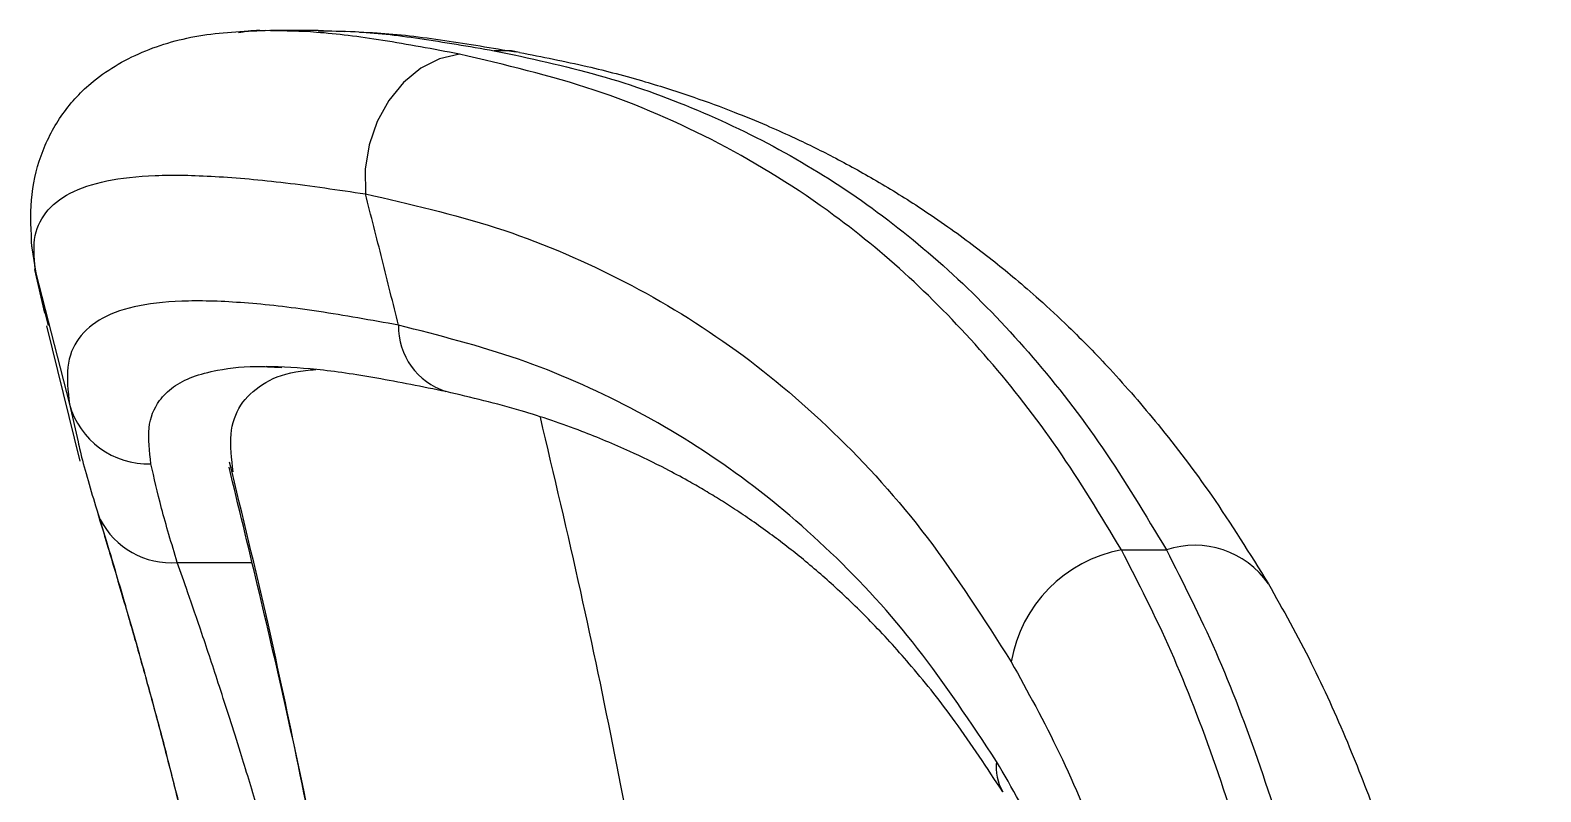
# Model space of a CAD drawing. Header units: inches. Extents: x 222 to 1062, y 91 to 685.
# Drawn here: x 582.7 to 627.6, y 371.06 to 393.7 of the extents above; entities that cross this region are included whole.
import ezdxf

# ---------------------------------------------------------------- set-up
doc = ezdxf.new("R2010")
doc.units = ezdxf.units.IN
doc.header["$MEASUREMENT"] = 0
doc.layers.get('0').update_dxf_attribs({"lineweight": 13})

msp = doc.modelspace()

# ---------------------------------------------------------------- linework, layer by layer
at = {"color": 7, "linetype": 'Continuous', "lineweight": 25}
for p, q in [((589.521, 393.7), (588.891, 393.634)), ((589.844, 393.688), (589.681, 393.694)), ((589.844, 393.703), (591.261, 393.703)), ((591.221, 393.703), (591.422, 393.695)), ((591.422, 393.695), (592.035, 393.667)), ((583.14, 385.288), (582.839, 386.586)), ((582.865, 386.476), (583.866, 382.588)), ((583.24, 384.927), (583.061, 385.669)), ((584.191, 380.89), (583.195, 384.916)), ((584.191, 380.89), (583.195, 384.916)), ((615.136, 378.253), (616.471, 378.253))]:
    msp.add_line(p, q, dxfattribs=at)
at = {"color": 8, "linetype": 'Continuous', "lineweight": 25}
for p, q in [((583.061, 385.669), (582.865, 386.476)), ((583.866, 382.588), (584.123, 381.459)), ((587.073, 377.876), (589.281, 377.876))]:
    msp.add_line(p, q, dxfattribs=at)
at = {"color": 7, "linetype": 'Continuous', "lineweight": 25, "flags": 128}
for points in [[(595.459, 392.994), (594.87, 392.856), (594.307, 392.572), (593.795, 392.152), (593.357, 391.616), (593.012, 390.987), (592.776, 390.294), (592.658, 389.567), (592.664, 388.838)], [(597.244, 393.041), (597.003, 393.086), (596.495, 393.095)], [(582.754, 387.257), (582.754, 387.231), (582.865, 386.476)], [(584.644, 379.556), (584.765, 379.191), (584.78, 379.157)]]:
    msp.add_lwpolyline(points, dxfattribs=at)
at = {"color": 8, "linetype": 'Continuous', "lineweight": 25}
for centre, radius, start, end in [((595.687, 384.899), 2.041, 179.064, 252.0693), ((586.883, 380.229), 2.36, 207.0121, 274.6076), ((617.31, 375.716), 2.672, 34.7812, 108.3002), ((612.888, 371.787), 1.475, 173.1633, 209.6571)]:
    msp.add_arc(centre, radius, start, end, dxfattribs=at)
at = {"color": 7, "linetype": 'Continuous', "lineweight": 25}
for centre, radius, start, end in [((586.203, 383.231), 2.424, 195.3985, 272.0727), ((615.908, 374.217), 4.11, 100.8271, 170.1286)]:
    msp.add_arc(centre, radius, start, end, dxfattribs=at)
for points, knots in [([(582.754, 387.257), (582.727, 387.728), (582.675, 388.676), (582.979, 390.002), (583.577, 391.187), (584.566, 392.274), (585.98, 393.114), (587.789, 393.625), (589.142, 393.677), (589.814, 393.703)], [0, 0, 0, 0, 0.121057, 0.244201, 0.369106, 0.495556, 0.665266, 0.833625, 1, 1, 1, 1]), ([(588.891, 393.634), (589.08, 393.669), (589.308, 393.711), (589.627, 393.696), (589.681, 393.694)], [0, 0, 0, 0, 0.830096, 1, 1, 1, 1]), ([(592.492, 393.647), (592.663, 393.641), (593.421, 393.613), (594.957, 393.424), (596.428, 393.177), (597.144, 393.057)], [0, 0, 0, 0, 0.129806, 0.576965, 1, 1, 1, 1]), ([(615.136, 378.253), (614.518, 379.276), (613.284, 381.316), (611.218, 383.953), (609.002, 386.272), (606.358, 388.469), (603.213, 390.421), (599.513, 392.035), (596.812, 392.674), (595.459, 392.994)], [0, 0, 0, 0, 0.126385, 0.252036, 0.377102, 0.501736, 0.66726, 0.833233, 1, 1, 1, 1]), ([(596.495, 393.095), (597.541, 392.872), (599.628, 392.427), (602.554, 391.376), (605.318, 390.03), (607.9, 388.357), (610.306, 386.359), (612.534, 384.02), (614.611, 381.354), (615.849, 379.289), (616.471, 378.253)], [0, 0, 0, 0, 0.126126, 0.251692, 0.376846, 0.501739, 0.625497, 0.749692, 0.874476, 1, 1, 1, 1]), ([(597.245, 393.041), (597.918, 392.911), (599.18, 392.667), (600.9, 392.208), (602.353, 391.747), (603.551, 391.306), (604.518, 390.909), (605.506, 390.468), (606.602, 389.93), (607.885, 389.223), (609.017, 388.521), (609.962, 387.876), (610.69, 387.345), (611.359, 386.827), (612.02, 386.285), (612.753, 385.649), (613.699, 384.769), (614.892, 383.549), (616.32, 381.898), (617.912, 379.805), (618.948, 378.136), (619.503, 377.242)], [0, 0, 0, 0, 0.075203, 0.141016, 0.197511, 0.244715, 0.282645, 0.312806, 0.361877, 0.415369, 0.472353, 0.506898, 0.539321, 0.569645, 0.597943, 0.630968, 0.673342, 0.735277, 0.810238, 0.898373, 1, 1, 1, 1]), ([(582.865, 386.476), (582.828, 386.827), (582.755, 387.527), (583.111, 388.31), (583.824, 388.891), (584.915, 389.255), (586.364, 389.414), (588.153, 389.381), (590.236, 389.194), (591.855, 388.957), (592.664, 388.838)], [0, 0, 0, 0, 0.124848, 0.249141, 0.374335, 0.499769, 0.624386, 0.749207, 0.874687, 1, 1, 1, 1]), ([(592.664, 388.838), (593.976, 388.537), (596.593, 387.935), (600.192, 386.415), (603.545, 384.406), (606.618, 381.83), (609.428, 378.728), (611.048, 376.191), (611.859, 374.921)], [0, 0, 0, 0, 0.166431, 0.331922, 0.497618, 0.664766, 0.832169, 1, 1, 1, 1]), ([(593.645, 384.933), (593.485, 385.584), (593.165, 386.888), (592.831, 388.188), (592.664, 388.838)], [0, 0, 0, 0, 0.500014, 1, 1, 1, 1]), ([(593.646, 384.933), (592.838, 385.078), (591.225, 385.369), (589.143, 385.614), (587.345, 385.685), (585.89, 385.546), (584.797, 385.183), (584.089, 384.576), (583.741, 383.735), (583.824, 382.97), (583.866, 382.588)], [0, 0, 0, 0, 0.124923, 0.249335, 0.374248, 0.499863, 0.624298, 0.748698, 0.874237, 1, 1, 1, 1]), ([(611.424, 371.962), (610.66, 373.116), (609.139, 375.414), (606.532, 378.247), (603.693, 380.632), (600.59, 382.533), (597.259, 384.01), (594.85, 384.625), (593.646, 384.933)], [0, 0, 0, 0, 0.167224, 0.33293, 0.498579, 0.665495, 0.832754, 1, 1, 1, 1]), ([(588.733, 380.569), (588.688, 380.959), (588.599, 381.733), (588.904, 382.589), (589.556, 383.199), (590.323, 383.536), (590.985, 383.596), (591.189, 383.614)], [0, 0, 0, 0, 0.22819, 0.452983, 0.676219, 0.899775, 1, 1, 1, 1]), ([(595.06, 382.957), (594.358, 383.099), (592.964, 383.38), (591.163, 383.647), (590.196, 383.685), (589.713, 383.703)], [0, 0, 0, 0, 0.33679, 0.669222, 1, 1, 1, 1]), ([(611.607, 371.057), (611.143, 371.766), (610.279, 373.088), (608.976, 374.724), (607.803, 376.02), (606.726, 377.069), (605.707, 377.956), (604.85, 378.622), (604.162, 379.114), (603.65, 379.459), (603.169, 379.765), (602.708, 380.044), (602.192, 380.34), (601.468, 380.73), (600.425, 381.238), (598.999, 381.832), (597.196, 382.452), (595.81, 382.779), (595.06, 382.957)], [0, 0, 0, 0, 0.109277, 0.203713, 0.283898, 0.353086, 0.418426, 0.480299, 0.513232, 0.544043, 0.572629, 0.598965, 0.625464, 0.662713, 0.72201, 0.797913, 0.890483, 1, 1, 1, 1]), ([(584.123, 381.459), (584.143, 381.372), (584.264, 380.829), (584.47, 380.137), (584.644, 379.556)], [0, 0, 0, 0, 0.1594136, 1, 1, 1, 1]), ([(587.073, 377.876), (586.905, 378.433), (586.574, 379.53), (586.384, 380.386), (586.291, 380.809)], [0, 0, 0, 0, 0.507343, 1, 1, 1, 1]), ([(593.511, 355.206), (593.204, 357.386), (592.335, 363.569), (590.705, 372.084), (589.18, 378.364), (588.61, 380.715)], [0, 0, 0, 0, 0.254071, 0.72075, 1, 1, 1, 1]), ([(584.644, 379.556), (584.76, 379.169), (584.991, 378.399), (585.45, 376.855), (585.961, 375.079), (586.513, 373.07), (587.078, 370.878), (587.637, 368.539), (588.175, 366.089), (588.495, 364.412), (588.656, 363.571)], [0, 0, 0, 0, 0.126205, 0.2515922, 0.3774912, 0.5020678, 0.6268616, 0.7511695, 0.8751605, 1, 1, 1, 1]), ([(588.671, 363.574), (588.498, 364.478), (588.156, 366.256), (587.589, 368.81), (587.02, 371.166), (586.465, 373.297), (585.945, 375.18), (585.482, 376.789), (585.081, 378.144), (584.879, 378.824), (584.779, 379.16)], [0, 0, 0, 0, 0.138065, 0.271431, 0.401723, 0.528391, 0.651345, 0.771576, 0.887306, 1, 1, 1, 1]), ([(622.849, 345.574), (622.709, 347.167), (622.43, 350.357), (621.823, 355.067), (621.077, 359.645), (620.183, 364.01), (619.146, 368.107), (617.962, 371.873), (616.64, 375.317), (615.638, 377.273), (615.136, 378.253)], [0, 0, 0, 0, 0.124609, 0.249453, 0.374651, 0.500323, 0.624911, 0.74964, 0.874629, 1, 1, 1, 1]), ([(616.471, 378.253), (616.969, 377.271), (617.965, 375.31), (619.278, 371.859), (620.454, 368.086), (621.482, 363.986), (622.368, 359.623), (623.108, 355.052), (623.711, 350.35), (623.989, 347.165), (624.128, 345.574)], [0, 0, 0, 0, 0.125597, 0.250781, 0.375671, 0.500386, 0.625846, 0.750858, 0.875537, 1, 1, 1, 1]), ([(591.105, 364.022), (590.985, 364.565), (590.716, 365.773), (590.297, 367.462), (589.86, 369.123), (589.426, 370.681), (588.897, 372.423), (588.333, 374.174), (587.811, 375.752), (587.384, 376.987), (587.173, 377.59), (587.073, 377.876)], [0, 0, 0, 0, 0.093616, 0.20824, 0.296372, 0.393858, 0.500696, 0.642942, 0.773516, 0.8925, 1, 1, 1, 1]), ([(619.503, 377.242), (619.936, 376.473), (620.762, 375.005), (621.831, 372.63), (622.731, 370.332), (623.498, 368.083), (624.168, 365.857), (624.801, 363.475), (625.424, 360.802), (625.987, 357.99), (626.481, 355.115), (626.904, 352.256), (627.294, 349.153), (627.496, 346.994), (627.6, 345.877)], [0, 0, 0, 0, 0.101343, 0.193551, 0.277287, 0.352467, 0.425835, 0.497089, 0.578168, 0.669504, 0.744188, 0.823803, 0.908848, 1, 1, 1, 1]), ([(611.859, 374.921), (612.347, 374.039), (613.321, 372.279), (614.611, 369.173), (615.772, 365.763), (616.79, 362.058), (617.666, 358.109), (618.399, 353.961), (619.008, 349.667), (619.289, 346.747), (619.43, 345.286)], [0, 0, 0, 0, 0.124385, 0.248243, 0.373094, 0.498086, 0.62246, 0.747912, 0.873939, 1, 1, 1, 1]), ([(618.495, 345.391), (618.373, 346.699), (618.13, 349.307), (617.573, 353.15), (616.886, 356.869), (616.059, 360.415), (615.098, 363.742), (614.005, 366.8), (612.791, 369.591), (611.88, 371.172), (611.424, 371.962)], [0, 0, 0, 0, 0.125409, 0.250066, 0.375449, 0.500648, 0.625134, 0.750449, 0.875175, 1, 1, 1, 1])]:
    msp.add_open_spline(points, degree=3, knots=knots, dxfattribs=at)
at = {"color": 8, "linetype": 'Continuous', "lineweight": 25}
for points, knots in [([(595.459, 392.994), (594.683, 393.138), (593.144, 393.425), (591.268, 393.665), (590.286, 393.681), (589.844, 393.688)], [0, 0, 0, 0, 0.358288, 0.711294, 1, 1, 1, 1]), ([(591.261, 393.682), (591.617, 393.682), (592.501, 393.681), (594.242, 393.481), (595.741, 393.224), (596.495, 393.095)], [0, 0, 0, 0, 0.251387, 0.622991, 1, 1, 1, 1]), ([(586.291, 380.809), (586.246, 381.181), (586.157, 381.921), (586.452, 382.636), (586.932, 383.112), (587.507, 383.413), (588.367, 383.633), (589.238, 383.733), (589.989, 383.687), (590.179, 383.675)], [0, 0, 0, 0, 0.191168, 0.379626, 0.50464, 0.629724, 0.755393, 0.938027, 1, 1, 1, 1]), ([(597.854, 382.197), (598.262, 380.47), (599.433, 375.523), (601.026, 367.291), (602.684, 357.517), (603.528, 350.983), (603.95, 347.711)], [0, 0, 0, 0, 0.151441, 0.433835, 0.716429, 1, 1, 1, 1]), ([(593.533, 355.256), (593.362, 356.494), (592.793, 360.597), (591.54, 367.553), (590.085, 374.859), (589.013, 379.276), (588.628, 380.863)], [0, 0, 0, 0, 0.14446, 0.478667, 0.812649, 1, 1, 1, 1])]:
    msp.add_open_spline(points, degree=3, knots=knots, dxfattribs=at)

doc.saveas('drawing.dxf')
